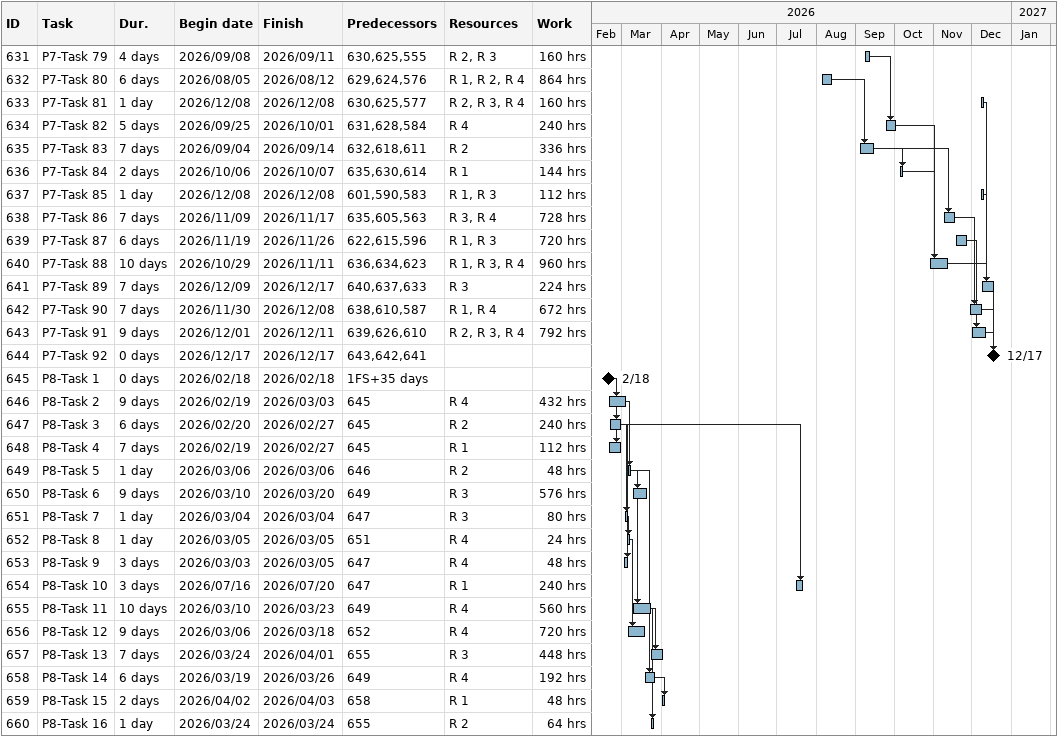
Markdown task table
| ID | Task | Duration | Start | Finish | Predecessors | Resources | Work (h) |
|---|---|---|---|---|---|---|---|
| 631 | P7-Task 79 | 4d | 2026-09-08 | 2026-09-11 | 630, 625, 555 | R 2, R 3 | 160 |
| 632 | P7-Task 80 | 6d | 2026-08-05 | 2026-08-12 | 629, 624, 576 | R 1, R 2, R 4 | 864 |
| 633 | P7-Task 81 | 1d | 2026-12-08 | 2026-12-08 | 630, 625, 577 | R 2, R 3, R 4 | 160 |
| 634 | P7-Task 82 | 5d | 2026-09-25 | 2026-10-01 | 631, 628, 584 | R 4 | 240 |
| 635 | P7-Task 83 | 7d | 2026-09-04 | 2026-09-14 | 632, 618, 611 | R 2 | 336 |
| 636 | P7-Task 84 | 2d | 2026-10-06 | 2026-10-07 | 635, 630, 614 | R 1 | 144 |
| 637 | P7-Task 85 | 1d | 2026-12-08 | 2026-12-08 | 601, 590, 583 | R 1, R 3 | 112 |
| 638 | P7-Task 86 | 7d | 2026-11-09 | 2026-11-17 | 635, 605, 563 | R 3, R 4 | 728 |
| 639 | P7-Task 87 | 6d | 2026-11-19 | 2026-11-26 | 622, 615, 596 | R 1, R 3 | 720 |
| 640 | P7-Task 88 | 10d | 2026-10-29 | 2026-11-11 | 636, 634, 623 | R 1, R 3, R 4 | 960 |
| 641 | P7-Task 89 | 7d | 2026-12-09 | 2026-12-17 | 640, 637, 633 | R 3 | 224 |
| 642 | P7-Task 90 | 7d | 2026-11-30 | 2026-12-08 | 638, 610, 587 | R 1, R 4 | 672 |
| 643 | P7-Task 91 | 9d | 2026-12-01 | 2026-12-11 | 639, 626, 610 | R 2, R 3, R 4 | 792 |
| 644 | P7-Task 92 | 0d | 2026-12-17 | 2026-12-17 | 643, 642, 641 |  |  |
| 645 | P8-Task 1 | 0d | 2026-02-18 | 2026-02-18 | 1FS+35d |  |  |
| 646 | P8-Task 2 | 9d | 2026-02-19 | 2026-03-03 | 645 | R 4 | 432 |
| 647 | P8-Task 3 | 6d | 2026-02-20 | 2026-02-27 | 645 | R 2 | 240 |
| 648 | P8-Task 4 | 7d | 2026-02-19 | 2026-02-27 | 645 | R 1 | 112 |
| 649 | P8-Task 5 | 1d | 2026-03-06 | 2026-03-06 | 646 | R 2 | 48 |
| 650 | P8-Task 6 | 9d | 2026-03-10 | 2026-03-20 | 649 | R 3 | 576 |
| 651 | P8-Task 7 | 1d | 2026-03-04 | 2026-03-04 | 647 | R 3 | 80 |
| 652 | P8-Task 8 | 1d | 2026-03-05 | 2026-03-05 | 651 | R 4 | 24 |
| 653 | P8-Task 9 | 3d | 2026-03-03 | 2026-03-05 | 647 | R 4 | 48 |
| 654 | P8-Task 10 | 3d | 2026-07-16 | 2026-07-20 | 647 | R 1 | 240 |
| 655 | P8-Task 11 | 10d | 2026-03-10 | 2026-03-23 | 649 | R 4 | 560 |
| 656 | P8-Task 12 | 9d | 2026-03-06 | 2026-03-18 | 652 | R 4 | 720 |
| 657 | P8-Task 13 | 7d | 2026-03-24 | 2026-04-01 | 655 | R 3 | 448 |
| 658 | P8-Task 14 | 6d | 2026-03-19 | 2026-03-26 | 649 | R 4 | 192 |
| 659 | P8-Task 15 | 2d | 2026-04-02 | 2026-04-03 | 658 | R 1 | 48 |
| 660 | P8-Task 16 | 1d | 2026-03-24 | 2026-03-24 | 655 | R 2 | 64 |
